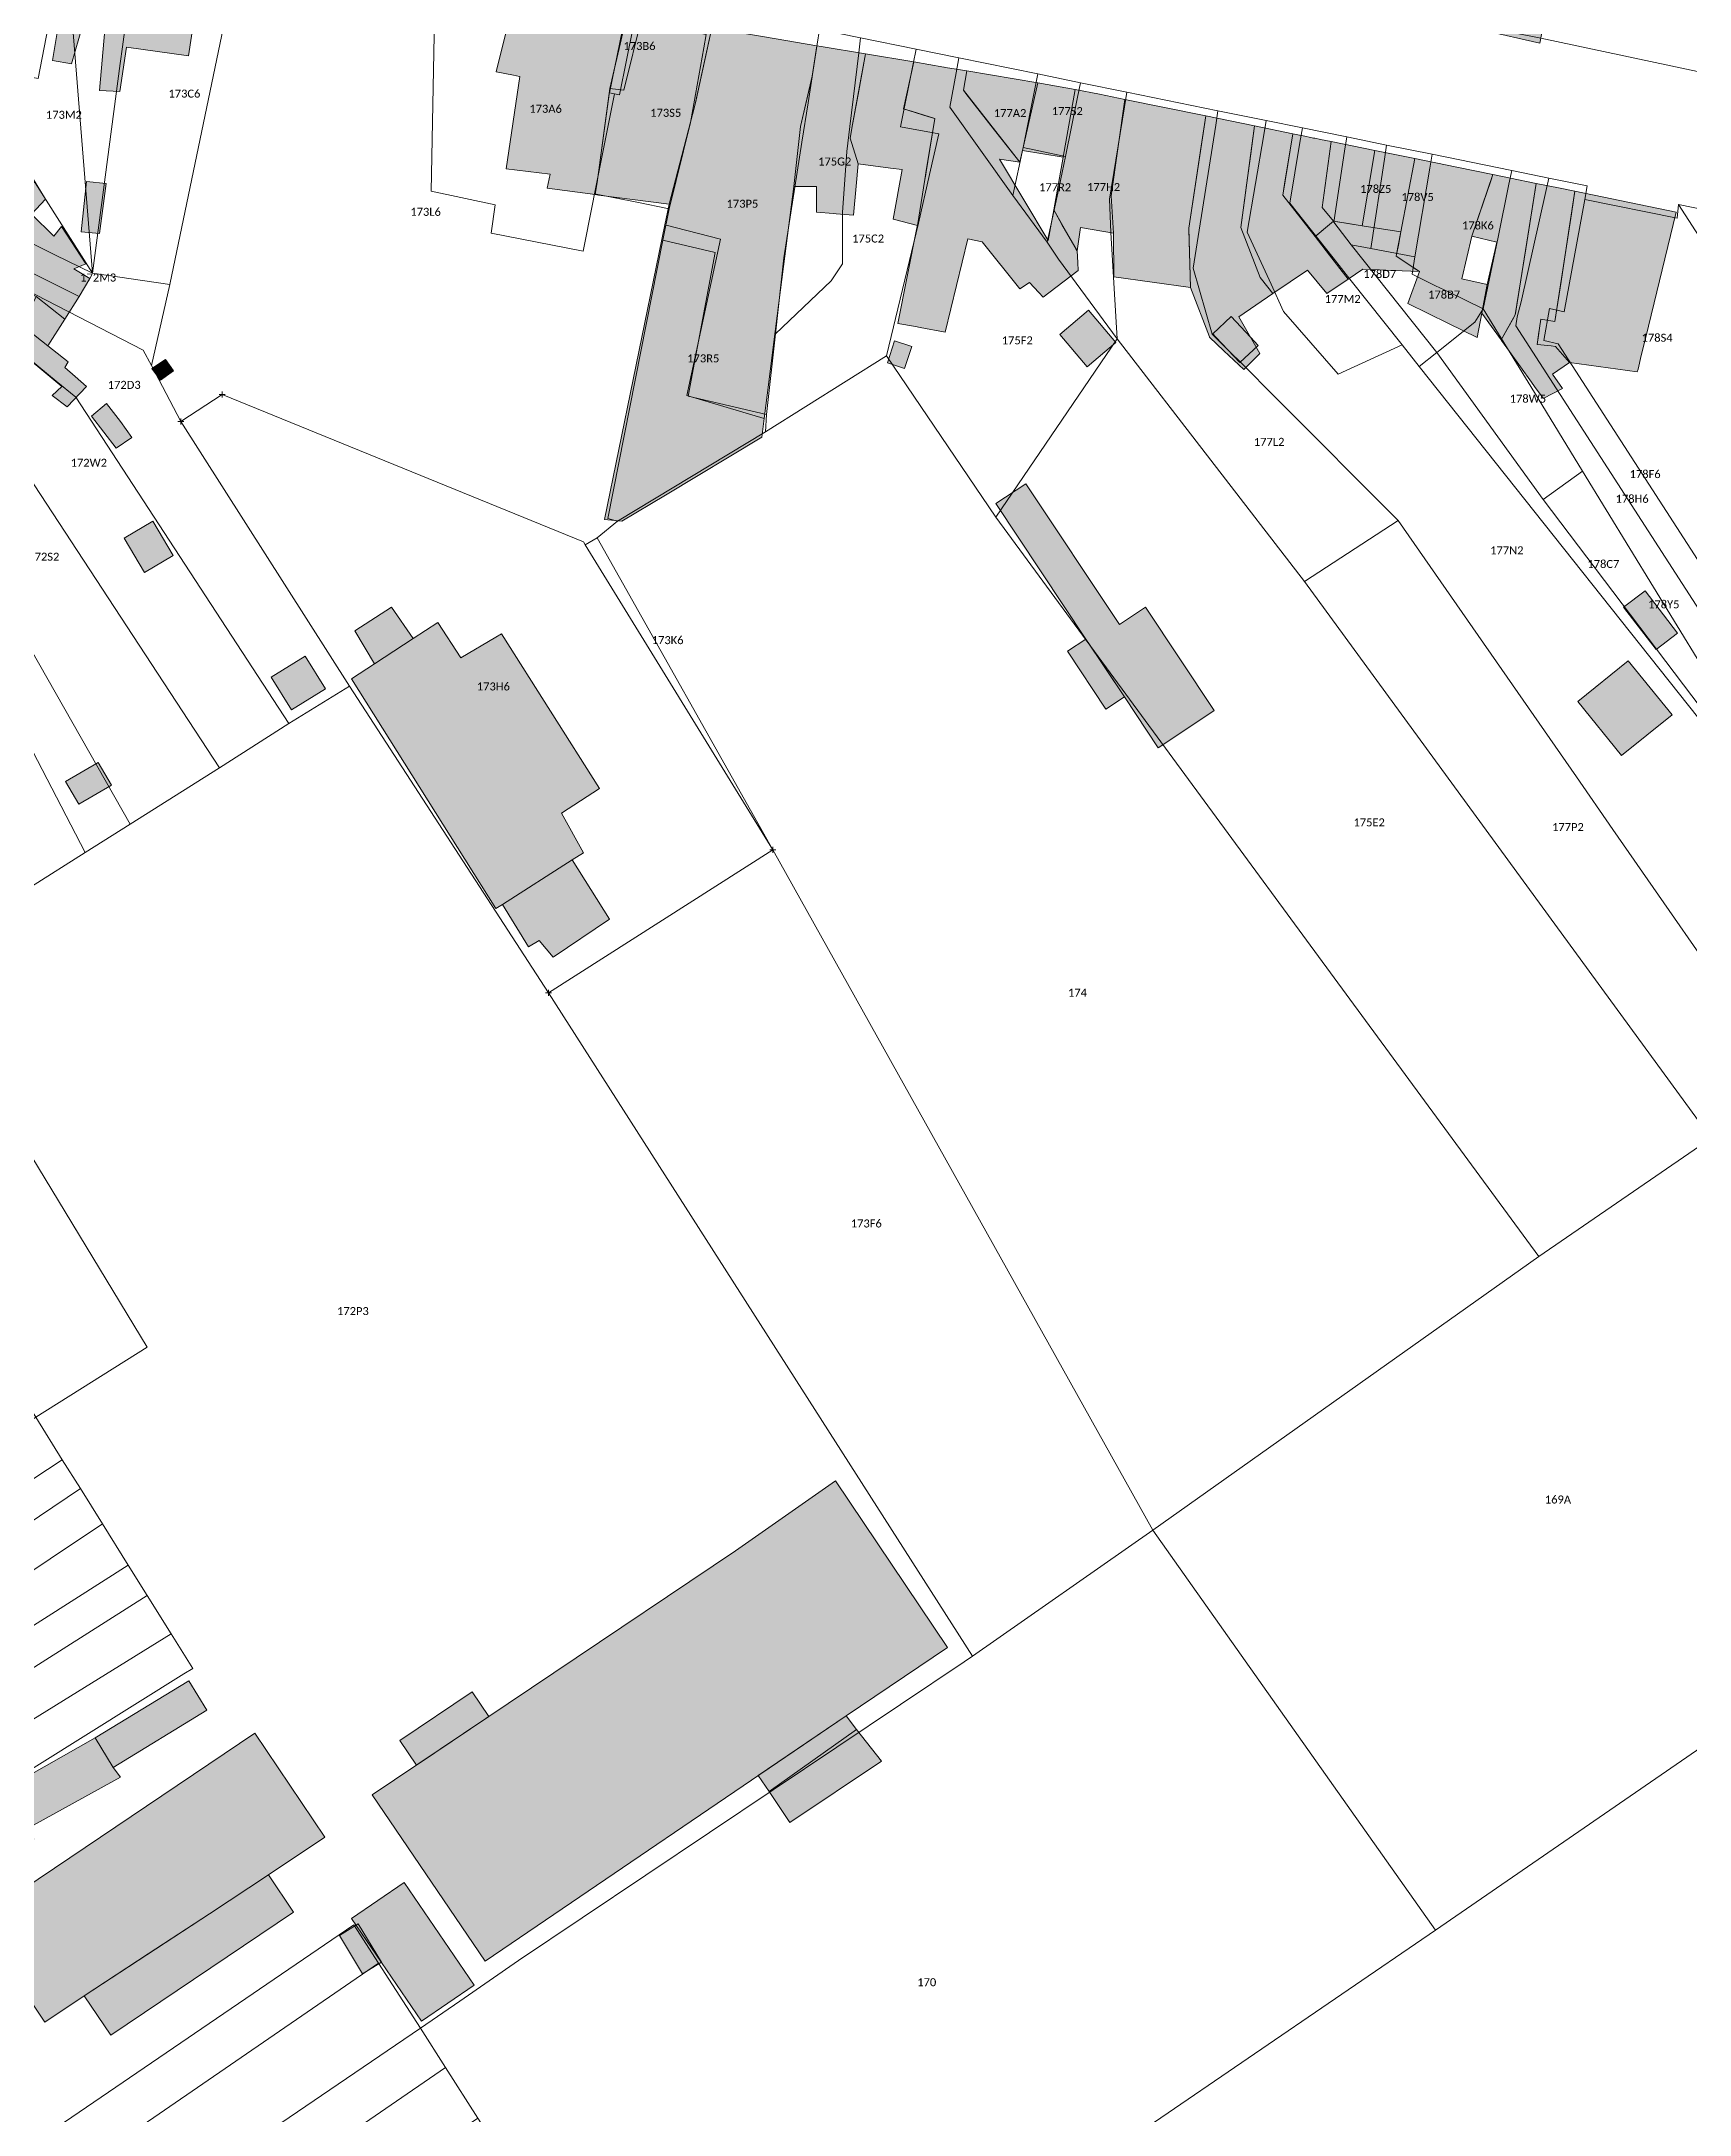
# Model space of a CAD drawing. Header units: metres. Extents: x 113120 to 240396, y 120329 to 242116.
# Drawn here: x 113522 to 113686.8, y 121497.3 to 121704.6 of the extents above; entities that cross this region are included whole.
import ezdxf

# ---------------------------------------------------------------- set-up
doc = ezdxf.new("R2010")
doc.units = ezdxf.units.M
doc.header["$LTSCALE"] = 3
doc.header["$PDMODE"] = 2
doc.header["$PDSIZE"] = 0.3
for name, color, linetype, lineweight in [('Bpn_CaPa', 78, 'Continuous', 0), ('Bpn_ReBu', 4, 'Continuous', 0), ('Bpt_CaNu', 7, 'Continuous', 0), ('Bpt_PrSt', 7, 'Continuous', 0), ('Hachure bâtiment', 11, 'Continuous', 0)]:
    doc.layers.add(name, color=color, linetype=linetype, lineweight=lineweight)
doc.styles.add('Legend', font='')
doc.styles.get('Legend').set_extended_font_data('Calibri')

msp = doc.modelspace()

# ---------------------------------------------------------------- hatches: boundary and pattern name
at = {"layer": 'Hachure bâtiment'}
h = msp.add_hatch(color=256, dxfattribs=at)
h.dxf.hatch_style = 1
h.paths.add_polyline_path([(113668.14, 121714.69), (113673.67, 121713.85), (113672.32, 121707), (113671.81, 121704.39), (113666.24, 121705.65), (113667.87, 121714.59), (113667.9, 121714.74)])
h = msp.add_hatch(color=256, dxfattribs=at)
h.dxf.hatch_style = 1
h.paths.add_polyline_path([(113513.72, 121702.62), (113511.05, 121702.94), (113512.27, 121709.42), (113514.57, 121709.02)], flags=16)
h.paths.add_polyline_path([(113520.81, 121710.14), (113525.72, 121709.25), (113525.62, 121708.9), (113530.35, 121707.97), (113537.22, 121706.62), (113536.68, 121703.12), (113530.48, 121704), (113529.82, 121699.56), (113527.78, 121699.67), (113528.32, 121705.72), (113526.08, 121706.12), (113524.98, 121702.32), (113523.07, 121702.65), (113523.53, 121705.47), (113520.13, 121706.47), (113518.23, 121696.82), (113514.22, 121697.6), (113514.1, 121696.18), (113508.41, 121697.3), (113509.57, 121703.12), (113513.72, 121702.62), (113514.57, 121709.02), (113510.33, 121709.75), (113510.73, 121711.97)])
h = msp.add_hatch(color=256, dxfattribs=at)
h.dxf.hatch_style = 1
h.paths.add_polyline_path([(113577.58, 121690.68), (113577.35, 121689.25), (113572.55, 121689.88), (113572.83, 121691.28), (113568.43, 121691.83), (113569.82, 121701.06), (113569.77, 121701.07), (113569.19, 121701.19), (113567.43, 121701.54), (113568.6, 121706.21), (113570.54, 121705.87), (113570.83, 121705.82), (113571.9, 121710.59), (113576.52, 121709.77), (113580.92, 121708.99), (113579.83, 121704.29), (113578.8, 121699.87), (113578.73, 121699.29), (113577.62, 121690.95)])
h = msp.add_hatch(color=256, dxfattribs=at)
h.dxf.hatch_style = 1
h.paths.add_polyline_path([(113582.32, 121708.74), (113582.03, 121707.09), (113580.22, 121699.68), (113578.81, 121699.87), (113578.8, 121699.87), (113580.92, 121708.99)])
h = msp.add_hatch(color=256, dxfattribs=at)
h.dxf.hatch_style = 1
h.paths.add_polyline_path([(113584.74, 121688.28), (113577.66, 121689.21), (113577.35, 121689.25), (113577.62, 121690.95), (113578.8, 121699.87), (113580.22, 121699.68), (113582.03, 121707.09), (113584.06, 121706.75), (113586.19, 121706.39), (113586.54, 121706.33), (113587.66, 121706.14), (113588.88, 121705.94), (113589.02, 121705.91), (113587.43, 121698.74), (113587.3, 121698.16)])
h = msp.add_hatch(color=256, dxfattribs=at)
h.dxf.hatch_style = 1
h.paths.add_polyline_path([(113594.26, 121705.03), (113599.51, 121704.14), (113599.03, 121701.08), (113597.89, 121696.07), (113597.2, 121690.06), (113596.32, 121683.11), (113595.72, 121678.43), (113595.19, 121674.28), (113594.71, 121670.49), (113594.25, 121666.88), (113586.52, 121669.18), (113589.89, 121684.78), (113584.32, 121686.23), (113584.74, 121688.28), (113585.6, 121691.59), (113587.3, 121698.16), (113589.02, 121705.91), (113590.09, 121705.73)])
h = msp.add_hatch(color=256, dxfattribs=at)
h.dxf.hatch_style = 1
h.paths.add_polyline_path([(113601.44, 121687.33), (113601.18, 121687.35), (113599.46, 121687.49), (113599.46, 121690.07), (113597.2, 121690.06), (113597.89, 121696.07), (113598.96, 121700.76), (113598.97, 121700.8), (113599.03, 121701.08), (113599.44, 121703.69), (113599.51, 121704.14), (113599.52, 121704.14), (113599.93, 121704.07), (113604.38, 121703.32), (113603.08, 121696.27), (113602.83, 121694.89), (113603.64, 121692.34), (113603.43, 121690.08), (113603.17, 121687.18)])
h = msp.add_hatch(color=256, dxfattribs=at)
h.dxf.hatch_style = 1
h.paths.add_polyline_path([(113604.38, 121703.32), (113609.19, 121702.51), (113608.17, 121697.84), (113609.07, 121697.55), (113611.31, 121696.85), (113610.42, 121691.44), (113610.32, 121690.77), (113609.57, 121686.16), (113607.14, 121686.81), (113608.03, 121691.75), (113606.87, 121691.91), (113603.64, 121692.34), (113602.83, 121694.89), (113603.08, 121696.27), (113603.64, 121699.27)])
h = msp.add_hatch(color=256, dxfattribs=at)
h.dxf.hatch_style = 1
h.paths.add_polyline_path([(113611.31, 121696.85), (113610.72, 121697.03), (113608.17, 121697.84), (113609.19, 121702.51), (113612.22, 121702), (113612.24, 121702), (113612.25, 121701.99), (113612.37, 121701.97), (113614.51, 121701.61), (113614.16, 121699.69), (113614.42, 121699.36), (113617.28, 121695.7), (113618.04, 121694.72), (113619.79, 121692.49), (113617.76, 121692.78), (113622.63, 121684.67), (113623.19, 121687.73), (113625.48, 121683.71), (113625.53, 121683.63), (113625.59, 121682.47), (113625.63, 121681.66), (113624.82, 121681.03), (113622.15, 121679), (113621.7, 121679.47), (113620.76, 121680.46), (113619.82, 121679.82), (113616.05, 121684.53), (113614.62, 121684.84), (113612.33, 121675.5), (113609.83, 121675.97), (113609.36, 121676.05), (113607.59, 121676.38), (113609.52, 121685.94), (113609.57, 121686.16), (113610.32, 121690.77), (113610.4, 121691.27), (113610.44, 121691.53), (113610.81, 121693.78)])
h = msp.add_hatch(color=256, dxfattribs=at)
h.dxf.hatch_style = 1
h.paths.add_polyline_path([(113621.61, 121700.42), (113619.79, 121692.49), (113614.16, 121699.69), (113614.51, 121701.61)], flags=17)
h = msp.add_hatch(color=256, dxfattribs=at)
h.dxf.hatch_style = 1
h.paths.add_polyline_path([(113624.13, 121692.99), (113620.06, 121693.67), (113621.61, 121700.42), (113625.35, 121699.77)], flags=17)
h = msp.add_hatch(color=256, dxfattribs=at)
h.dxf.hatch_style = 1
h.paths.add_polyline_path([(113625.35, 121699.77), (113627.77, 121699.28), (113630.29, 121698.76), (113628.94, 121689.13), (113629.17, 121685.4), (113625.86, 121685.96), (113625.53, 121683.64), (113625.53, 121683.63), (113624.02, 121686.27), (113623.19, 121687.73), (113624.13, 121692.99)])
h = msp.add_hatch(color=256, dxfattribs=at)
h.dxf.hatch_style = 1
h.paths.add_polyline_path([(113629.2, 121681.04), (113629.17, 121685.4), (113628.94, 121689.13), (113630.29, 121698.76), (113638.4, 121697.11), (113636.69, 121685.9), (113636.86, 121679.95)])
h = msp.add_hatch(color=256, dxfattribs=at)
h.dxf.hatch_style = 1
h.paths.add_polyline_path([(113641.7, 121677.03), (113643.8, 121673.37), (113642.19, 121671.75), (113640.22, 121673.63), (113638.77, 121675), (113638.76, 121675.03), (113636.86, 121679.95), (113636.69, 121685.77), (113636.69, 121685.9), (113637.94, 121694.08), (113638.4, 121697.11), (113643.27, 121696.12), (113641.89, 121685.95), (113643.83, 121680.97), (113645.1, 121679.35)])
h = msp.add_hatch(color=256, dxfattribs=at)
h.dxf.hatch_style = 1
h.paths.add_polyline_path([(113645.1, 121679.35), (113644.6, 121679.99), (113643.83, 121680.97), (113641.89, 121685.95), (113642.33, 121689.16), (113642.37, 121689.47), (113642.89, 121693.32), (113643.27, 121696.12), (113647.1, 121695.34), (113646.1, 121689.19), (113649.34, 121685.07), (113650.77, 121683.21), (113652.63, 121680.79), (113650.52, 121679.35), (113648.56, 121681.7)])
h = msp.add_hatch(color=256, dxfattribs=at)
h.dxf.hatch_style = 1
h.paths.add_polyline_path([(113649.18, 121694.91), (113649.3, 121694.89), (113649.86, 121694.77), (113650.94, 121694.55), (113650.03, 121687.96), (113651.18, 121686.58), (113649.98, 121685.59), (113649.67, 121685.34), (113649.34, 121685.07), (113646.1, 121689.19), (113646.32, 121690.52), (113646.58, 121692.12), (113647.1, 121695.34), (113647.93, 121695.17), (113648.02, 121695.15)], flags=17)
h = msp.add_hatch(color=256, dxfattribs=at)
h.dxf.hatch_style = 1
h.paths.add_polyline_path([(113654.03, 121686.14), (113651.18, 121686.58), (113650.03, 121687.96), (113650.94, 121694.55), (113655.32, 121693.66)])
h = msp.add_hatch(color=256, dxfattribs=at)
h.dxf.hatch_style = 1
h.paths.add_polyline_path([(113519.87, 121692.9), (113522.37, 121688.79), (113520.97, 121687.28), (113523.22, 121685.08), (113523.99, 121686.05), (113526.42, 121682.33), (113525.22, 121681.83), (113526.82, 121680.85), (113525.75, 121679.05), (113521.07, 121681.4), (113520.07, 121679.78), (113521.43, 121679.08), (113520.07, 121676.15), (113521.52, 121675), (113524.63, 121672.52), (113524.32, 121671.98), (113525.35, 121671.07), (113526.47, 121670.07), (113524.53, 121668.02), (113523.03, 121669.18), (113524, 121670.05), (113519.03, 121674.2), (113517.95, 121675), (113517.17, 121675.57), (113516.9, 121675), (113515.37, 121671.8), (113518.57, 121668.98), (113516.63, 121667.45), (113518.28, 121664.7), (113515.52, 121663.02), (113514.78, 121664.05), (113512.78, 121662.25), (113510.53, 121664.6), (113507.57, 121665.27), (113506.87, 121664.73), (113510.32, 121661.43), (113507.42, 121658.37), (113510.13, 121653.95), (113505.77, 121650.95), (113508.32, 121644.95), (113505.5, 121643.9), (113506.68, 121641.37), (113505.02, 121640.68), (113505.22, 121640.43), (113503.18, 121639.3), (113504, 121637.68), (113499.92, 121635.02), (113500.11, 121634.67), (113500.27, 121634.4), (113499.27, 121633.75), (113502.53, 121626.72), (113499.85, 121625.25), (113497.68, 121629), (113496.42, 121628.27), (113495.52, 121629.77), (113494.47, 121629.25), (113493.12, 121632.05), (113491.78, 121630.62), (113494.47, 121626.28), (113489.28, 121622.72), (113489.72, 121621.75), (113488.02, 121620.57), (113484.12, 121626.82), (113481.92, 121628.9), (113479.8, 121625.87), (113474.14, 121630.43), (113476.74, 121633.8), (113478.55, 121635.75), (113485.62, 121629.5), (113489.48, 121634.27), (113490.08, 121633.9), (113492.83, 121637.49), (113496.02, 121641.65), (113496.2, 121641.89), (113499.3, 121645.93), (113502.32, 121649.87), (113501.97, 121650.22), (113504.33, 121653.77), (113507.17, 121658.02), (113503.08, 121661.98), (113506.12, 121665.27), (113502.4, 121669.09), (113511.22, 121667.1), (113512.52, 121672.7), (113513.25, 121672.57), (113513.75, 121675), (113514.42, 121678.12), (113513.85, 121678.28), (113514.95, 121682.39), (113515.01, 121682.61), (113515.04, 121682.78), (113515.89, 121686.92), (113516.78, 121691.26), (113516.82, 121691.48), (113516.84, 121691.63), (113517.1, 121693.48)])
h.paths.add_polyline_path([(113521.07, 121681.4), (113525.75, 121679.05), (113524.32, 121676.81), (113521.43, 121679.08), (113520.07, 121679.78)], flags=16)
h = msp.add_hatch(color=256, dxfattribs=at)
h.dxf.hatch_style = 1
h.paths.add_polyline_path([(113659.29, 121692.85), (113657.92, 121685.53), (113654.03, 121686.14), (113655.32, 121693.66)])
h = msp.add_hatch(color=256, dxfattribs=at)
h.dxf.hatch_style = 1
h.paths.add_polyline_path([(113659.76, 121681.56), (113659.12, 121681.98), (113657.44, 121683.09), (113657.62, 121683.99), (113657.92, 121685.53), (113659.29, 121692.85), (113663.52, 121691.99), (113667.11, 121691.25), (113665, 121685.09), (113664.01, 121680.84), (113666.53, 121680.25), (113666.02, 121677.43), (113666.01, 121677.4), (113665.53, 121674.98), (113662.68, 121676.37), (113658.6, 121678.35)])
h = msp.add_hatch(color=256, dxfattribs=at)
h.dxf.hatch_style = 1
h.paths.add_polyline_path([(113528.43, 121690.35), (113527.77, 121685.37), (113525.93, 121685.52), (113526.47, 121690.55)])
h = msp.add_hatch(color=256, dxfattribs=at)
h.dxf.hatch_style = 1
h.paths.add_polyline_path([(113667.11, 121691.25), (113668.88, 121690.89), (113671.44, 121690.37), (113670.4, 121683.83), (113669.34, 121677.24), (113667.94, 121674.72), (113666.01, 121677.4), (113666.53, 121680.25), (113667.52, 121684.51), (113665, 121685.09), (113666.9, 121690.63)])
h = msp.add_hatch(color=256, dxfattribs=at)
h.dxf.hatch_style = 1
h.paths.add_polyline_path([(113674.97, 121687.33), (113673.31, 121676.57), (113671.9, 121676.81), (113671.77, 121675.89), (113671.68, 121675.26), (113671.64, 121675), (113671.53, 121674.28), (113672.94, 121674.13), (113672.95, 121674.12), (113673.36, 121674.08), (113674.78, 121672.47), (113673.08, 121671.31), (113674.08, 121669.85), (113672.15, 121668.87), (113672.13, 121668.9), (113671.28, 121670.08), (113670.97, 121670.51), (113668.76, 121673.58), (113667.98, 121674.66), (113667.94, 121674.72), (113669.19, 121676.96), (113669.34, 121677.24), (113669.35, 121677.25), (113669.36, 121677.35), (113669.53, 121678.42), (113671.44, 121690.37), (113673.83, 121689.88), (113675.32, 121689.58)])
h = msp.add_hatch(color=256, dxfattribs=at)
h.dxf.hatch_style = 1
h.paths.add_polyline_path([(113675.32, 121689.58), (113685.45, 121687.51), (113685.15, 121686.26), (113682.4, 121675.01), (113681.95, 121673.15), (113681.62, 121671.81), (113681.55, 121671.52), (113674.78, 121672.47), (113673.36, 121674.08), (113672.94, 121674.13), (113672.62, 121674.16), (113671.53, 121674.28), (113671.66, 121675.16), (113671.77, 121675.89), (113671.9, 121676.81), (113673.31, 121676.57), (113673.93, 121680.57), (113674.68, 121685.47)])
h = msp.add_hatch(color=256, dxfattribs=at)
h.dxf.hatch_style = 1
h.paths.add_polyline_path([(113586.52, 121669.18), (113594.25, 121666.88), (113594.01, 121665), (113584.36, 121659.21), (113580, 121656.59), (113578.27, 121656.77), (113581.15, 121670.78), (113584.32, 121686.23), (113589.89, 121684.78)])
h = msp.add_hatch(color=256, dxfattribs=at)
h.dxf.hatch_style = 1
h.paths.add_polyline_path([(113654.09, 121681.78), (113652.63, 121680.79), (113651.8, 121681.86), (113649.34, 121685.07), (113651.18, 121686.58), (113652.44, 121686.38), (113654.03, 121686.14), (113657.92, 121685.53), (113657.66, 121684.21), (113657.44, 121683.09), (113659.25, 121681.9), (113659.76, 121681.56), (113657.16, 121681.66)])
h = msp.add_hatch(color=256, dxfattribs=at)
h.dxf.hatch_style = 1
h.paths.add_polyline_path([(113521.43, 121679.08), (113524.32, 121676.81), (113522.62, 121674.12), (113521.52, 121675), (113520.07, 121676.15)], flags=17)
h.paths.add_polyline_path([(113521.07, 121681.4), (113525.75, 121679.05), (113524.32, 121676.81), (113521.43, 121679.08), (113520.07, 121679.78)], flags=16)
h = msp.add_hatch(color=256, dxfattribs=at)
h.dxf.hatch_style = 1
h.paths.add_polyline_path([(113626.55, 121672.04), (113623.81, 121675.25), (113626.67, 121677.69), (113629.41, 121674.47)])
h = msp.add_hatch(color=256, dxfattribs=at)
h.dxf.hatch_style = 1
h.paths.add_polyline_path([(113642.87, 121675), (113643.63, 121674.18), (113641.82, 121672.45), (113639.42, 121675), (113639.12, 121675.33), (113640.93, 121677.05)], flags=17)
h = msp.add_hatch(color=256, dxfattribs=at)
h.dxf.hatch_style = 1
h.paths.add_polyline_path([(113609.02, 121674.05), (113608.28, 121671.85), (113606.57, 121672.42), (113607.28, 121674.62)])
h = msp.add_hatch(color=256, dxfattribs=at)
h.dxf.hatch_style = 1
h.paths.add_polyline_path([(113535.18, 121671.62), (113533.87, 121670.7), (113533.02, 121671.85), (113534.38, 121672.77)])
h = msp.add_hatch(color=256, dxfattribs=at)
h.dxf.hatch_style = 1
h.paths.add_polyline_path([(113529.88, 121666.57), (113531.02, 121664.97), (113529.43, 121663.9), (113526.97, 121667.1), (113528.47, 121668.35)])
h = msp.add_hatch(color=256, dxfattribs=at)
h.dxf.hatch_style = 1
h.paths.add_polyline_path([(113633.64, 121633.94), (113630.26, 121639.03), (113626.77, 121644.27), (113626.41, 121644.82), (113617.41, 121658.37), (113620.39, 121660.35), (113629.76, 121646.26), (113632.38, 121648), (113639.24, 121637.66), (113636.62, 121635.92)])
h = msp.add_hatch(color=256, dxfattribs=at)
h.dxf.hatch_style = 1
h.paths.add_polyline_path([(113535.13, 121653.17), (113532.27, 121651.47), (113530.23, 121654.9), (113533.12, 121656.6)])
h = msp.add_hatch(color=256, dxfattribs=at)
h.dxf.hatch_style = 1
h.paths.add_polyline_path([(113685.57, 121645.42), (113683.43, 121643.77), (113680.18, 121648), (113682.32, 121649.63)])
h = msp.add_hatch(color=256, dxfattribs=at)
h.dxf.hatch_style = 1
h.paths.add_polyline_path([(113563.92, 121642.95), (113567.41, 121645.02), (113567.97, 121645.35), (113577.78, 121629.87), (113573.97, 121627.42), (113576.18, 121623.45), (113575.05, 121622.73), (113568.06, 121618.28), (113567.42, 121617.87), (113552.97, 121640.85), (113555.27, 121642.35), (113559.15, 121644.87), (113561.62, 121646.47)])
h = msp.add_hatch(color=256, dxfattribs=at)
h.dxf.hatch_style = 1
h.paths.add_polyline_path([(113559.15, 121644.87), (113555.27, 121642.35), (113553.32, 121645.65), (113556.97, 121648.02)])
h = msp.add_hatch(color=256, dxfattribs=at)
h.dxf.hatch_style = 1
h.paths.add_polyline_path([(113626.41, 121644.82), (113630.26, 121639.03), (113628.41, 121637.8), (113624.56, 121643.59)], flags=17)
h = msp.add_hatch(color=256, dxfattribs=at)
h.dxf.hatch_style = 1
h.paths.add_polyline_path([(113548.35, 121643.12), (113550.37, 121639.85), (113546.97, 121637.75), (113544.95, 121641.02)])
h = msp.add_hatch(color=256, dxfattribs=at)
h.dxf.hatch_style = 1
h.paths.add_polyline_path([(113685.02, 121637.25), (113679.98, 121633.17), (113675.61, 121638.57), (113680.65, 121642.65)])
h = msp.add_hatch(color=256, dxfattribs=at)
h.dxf.hatch_style = 1
h.paths.add_polyline_path([(113528.97, 121630.22), (113525.72, 121628.32), (113524.38, 121630.57), (113527.63, 121632.47)])
h = msp.add_hatch(color=256, dxfattribs=at)
h.dxf.hatch_style = 1
h.paths.add_polyline_path([(113578.77, 121616.82), (113573.13, 121613), (113571.73, 121614.67), (113570.68, 121614.05), (113568.06, 121618.28), (113575.05, 121622.73)])
h = msp.add_hatch(color=256, dxfattribs=at)
h.dxf.hatch_style = 1
h.paths.add_polyline_path([(113612.58, 121543.98), (113602.44, 121537.17), (113566.35, 121512.64), (113555.05, 121529.27), (113591.36, 121553.66), (113601.38, 121560.65)])
h = msp.add_hatch(color=256, dxfattribs=at)
h.dxf.hatch_style = 1
h.paths.add_polyline_path([(113538.52, 121537.72), (113529.13, 121532), (113527.33, 121534.95), (113536.72, 121540.67)])
h = msp.add_hatch(color=256, dxfattribs=at)
h.dxf.hatch_style = 1
h.paths.add_polyline_path([(113559.46, 121532.23), (113557.81, 121534.69), (113565.05, 121539.55), (113566.7, 121537.09)], flags=17)
h = msp.add_hatch(color=256, dxfattribs=at)
h.dxf.hatch_style = 1
h.paths.add_polyline_path([(113603.49, 121535.81), (113594.75, 121529.58), (113593.65, 121531.2), (113602.44, 121537.17)], flags=17)
h = msp.add_hatch(color=256, dxfattribs=at)
h.dxf.hatch_style = 1
h.paths.add_polyline_path([(113515.32, 121520.72), (113511.77, 121526.12), (113527.33, 121534.95), (113529.13, 121532), (113529.89, 121531.03), (113520.5, 121525.86), (113521.21, 121524.85)])
h = msp.add_hatch(color=256, dxfattribs=at)
h.dxf.hatch_style = 1
h.paths.add_polyline_path([(113532.65, 121513.36), (113526.25, 121509.17), (113522.32, 121506.53), (113515.48, 121516.7), (113543.32, 121535.43), (113550.32, 121525.04), (113544.69, 121521.25), (113538.77, 121517.36)])
h = msp.add_hatch(color=256, dxfattribs=at)
h.dxf.hatch_style = 1
h.paths.add_polyline_path([(113605.96, 121532.64), (113596.82, 121526.49), (113594.75, 121529.58), (113603.49, 121535.81)], flags=17)
h = msp.add_hatch(color=256, dxfattribs=at)
h.dxf.hatch_style = 1
h.paths.add_polyline_path([(113526.25, 121509.17), (113538.77, 121517.36), (113544.69, 121521.25), (113547.19, 121517.53), (113528.9, 121505.23)])
h = msp.add_hatch(color=256, dxfattribs=at)
h.dxf.hatch_style = 1
h.paths.add_polyline_path([(113558.25, 121520.5), (113565.25, 121510.23), (113559.97, 121506.63), (113552.97, 121516.9)])
h = msp.add_hatch(color=256, dxfattribs=at)
h.dxf.hatch_style = 1
h.paths.add_polyline_path([(113555.97, 121512.52), (113554.08, 121511.37), (113551.77, 121515.2), (113553.63, 121516.35)])

# ---------------------------------------------------------------- linework, layer by layer
at = {"layer": 'Bpn_CaPa'}
for points in [[(113675.53, 121747.3), (113681.87, 121745.98), (113686.62, 121746.27), (113689.61, 121701.12), (113671.91, 121704.9), (113666.34, 121705.99), (113669.49, 121722.04), (113670.05, 121724.38), (113675.53, 121747.3)], [(113518.92, 121701.36), (113515.97, 121701.89), (113508.98, 121703.16), (113510.7, 121711.94), (113512.65, 121721.9), (113522.57, 121719.93), (113520.64, 121710.14), (113519.93, 121706.5), (113522.64, 121706.01), (113521.63, 121700.87), (113518.92, 121701.36)], [(113517.76, 121695.43), (113518.92, 121701.36), (113521.63, 121700.87), (113522.64, 121706.01), (113519.93, 121706.5), (113520.64, 121710.14), (113522.57, 121719.93), (113527.48, 121718.99), (113525.65, 121709.23), (113525.09, 121706.26), (113527.07, 121681.4), (113521.34, 121690.43), (113519.8, 121692.88), (113517.36, 121693.4), (113517.76, 121695.43)], [(113531.94, 121718.14), (113530.07, 121704.03), (113529.85, 121702.35), (113527.07, 121681.4), (113525.09, 121706.26), (113525.65, 121709.23), (113527.48, 121718.99), (113531.94, 121718.14)], [(113531.94, 121718.14), (113542.27, 121716.07), (113540.18, 121706.01), (113534.82, 121680.26), (113527.07, 121681.4), (113529.85, 121702.35), (113530.07, 121704.03), (113531.94, 121718.14)], [(113577.55, 121654.93), (113576.34, 121654.23), (113576.16, 121654.53), (113540.03, 121669.28), (113535.92, 121666.58), (113532.97, 121672.16), (113534.82, 121680.26), (113540.18, 121706.01), (113542.27, 121716.07), (113561.39, 121712.13), (113560.95, 121689.61), (113567.35, 121688.22), (113566.93, 121685.39), (113576.14, 121683.59), (113577.07, 121688.28), (113577.28, 121689.34), (113581.51, 121688.48), (113584.75, 121687.83), (113584.11, 121684.7), (113578.6, 121656.87), (113579.57, 121656.6), (113577.55, 121654.93)], [(113579.27, 121699.32), (113577.28, 121689.34), (113577.07, 121688.28), (113576.14, 121683.59), (113566.93, 121685.39), (113567.35, 121688.22), (113560.95, 121689.61), (113561.39, 121712.13), (113572.17, 121709.91), (113580.58, 121708.18), (113578.78, 121699.42), (113579.27, 121699.32)], [(113599.77, 121705.76), (113599.54, 121704.28), (113598.63, 121698.41), (113598.02, 121694.48), (113596.22, 121682.92), (113595.38, 121675.33), (113594.49, 121667.26), (113586.64, 121669.09), (113589.33, 121683.45), (113584.11, 121684.7), (113584.75, 121687.83), (113586.89, 121696.47), (113588.2, 121703.92), (113588.43, 121705.25), (113583.3, 121706.25), (113583.2, 121705.76), (113581.18, 121706.16), (113581.56, 121707.98), (113581.85, 121709.41), (113599.77, 121705.76)], [(113579.27, 121699.32), (113578.78, 121699.42), (113580.58, 121708.18), (113581.56, 121707.98), (113581.18, 121706.16), (113579.76, 121699.22), (113579.27, 121699.32)], [(113579.27, 121699.32), (113579.76, 121699.22), (113581.18, 121706.16), (113583.2, 121705.76), (113583.3, 121706.25), (113588.43, 121705.25), (113588.2, 121703.92), (113586.89, 121696.47), (113584.75, 121687.83), (113581.51, 121688.48), (113577.28, 121689.34), (113579.27, 121699.32)], [(113603.89, 121704.92), (113609.44, 121703.79), (113609.14, 121702.31), (113607.87, 121696.04), (113611.71, 121695.34), (113610.78, 121691.25), (113609.68, 121686.41), (113606.46, 121673.13), (113594.37, 121665.55), (113594.49, 121667.26), (113595.38, 121675.33), (113600.94, 121680.63), (113602.07, 121682.33), (113602.07, 121687.45), (113602.51, 121693.56), (113602.81, 121696.05), (113603.71, 121703.42), (113603.89, 121704.92)], [(113599.77, 121705.76), (113603.89, 121704.92), (113603.71, 121703.42), (113602.81, 121696.05), (113602.51, 121693.56), (113602.07, 121687.45), (113602.07, 121682.33), (113600.94, 121680.63), (113595.38, 121675.33), (113596.22, 121682.92), (113598.02, 121694.48), (113598.63, 121698.41), (113599.54, 121704.28), (113599.77, 121705.76)], [(113613.72, 121702.92), (113613.44, 121701.42), (113612.8, 121697.98), (113619.09, 121689.15), (113622.54, 121684.48), (113623.66, 121682.8), (113629.55, 121674.82), (113617.42, 121657.01), (113606.46, 121673.13), (113609.68, 121686.41), (113610.78, 121691.25), (113611.71, 121695.34), (113607.87, 121696.04), (113609.14, 121702.31), (113609.44, 121703.79), (113613.72, 121702.92)], [(113613.72, 121702.92), (113621.62, 121701.31), (113621.31, 121699.84), (113620.13, 121693.97), (113619.09, 121689.15), (113612.8, 121697.98), (113613.44, 121701.42), (113613.72, 121702.92)], [(113624.38, 121693.05), (113620.13, 121693.97), (113621.31, 121699.84), (113621.62, 121701.31), (113625.88, 121700.44), (113625.58, 121698.98), (113624.38, 121693.05)], [(113630.52, 121699.5), (113630.28, 121698.03), (113628.77, 121688.81), (113628.9, 121685.45), (113629.55, 121674.82), (113623.66, 121682.8), (113622.54, 121684.48), (113623.69, 121689.86), (113624.38, 121693.05), (113625.58, 121698.98), (113625.88, 121700.44), (113630.52, 121699.5)], [(113639.62, 121697.64), (113639.39, 121696.19), (113637.75, 121685.68), (113637.15, 121681.88), (113639.05, 121675.31), (113640.98, 121673.38), (113641.84, 121672.52), (113645.55, 121668.8), (113657.65, 121656.68), (113648.27, 121650.56), (113629.55, 121674.82), (113628.9, 121685.45), (113628.77, 121688.81), (113630.28, 121698.03), (113630.52, 121699.5), (113639.62, 121697.64)], [(113696.54, 121607.3), (113693.34, 121605.31), (113679.11, 121625.79), (113675.47, 121631.03), (113657.65, 121656.68), (113645.55, 121668.8), (113641.84, 121672.52), (113640.98, 121673.38), (113639.05, 121675.31), (113637.15, 121681.88), (113637.75, 121685.68), (113639.39, 121696.19), (113639.62, 121697.64), (113644.45, 121696.65), (113644.2, 121695.22), (113642.55, 121685.5), (113644.93, 121680.29), (113646.18, 121677.56), (113651.65, 121671.3), (113658.03, 121674.23), (113659.75, 121672.06), (113693.36, 121629.74), (113696.54, 121607.3)], [(113644.45, 121696.65), (113648.07, 121695.92), (113647.82, 121694.47), (113646.79, 121688.39), (113651.13, 121682.92), (113652.81, 121680.81), (113658.03, 121674.23), (113651.65, 121671.3), (113646.18, 121677.56), (113644.93, 121680.29), (113642.55, 121685.5), (113644.2, 121695.22), (113644.45, 121696.65)], [(113661.52, 121673.46), (113659.75, 121672.06), (113658.03, 121674.23), (113652.81, 121680.81), (113651.13, 121682.92), (113646.79, 121688.39), (113647.82, 121694.47), (113648.07, 121695.92), (113652.5, 121695.02), (113652.28, 121693.6), (113651.2, 121686.51), (113652.94, 121684.24), (113661.52, 121673.46)], [(113652.94, 121684.24), (113651.2, 121686.51), (113652.28, 121693.6), (113652.5, 121695.02), (113656.48, 121694.21), (113656.26, 121692.79), (113654.9, 121683.87), (113652.94, 121684.24)], [(113659.32, 121683.04), (113654.9, 121683.87), (113656.26, 121692.79), (113656.48, 121694.21), (113661.03, 121693.28), (113660.8, 121691.88), (113659.32, 121683.04)], [(113527.07, 121681.4), (113523.31, 121683.23), (113516.07, 121686.84), (113506.2, 121688.95), (113507.12, 121693.63), (113516.97, 121691.42), (113521.34, 121690.43), (113527.07, 121681.4)], [(113619.09, 121689.15), (113620.13, 121693.97), (113624.38, 121693.05), (113623.69, 121689.86), (113622.54, 121684.48), (113619.09, 121689.15)], [(113659.32, 121683.04), (113660.8, 121691.88), (113661.03, 121693.28), (113669.01, 121691.65), (113668.72, 121690.28), (113667.63, 121685.01), (113666.13, 121677.82), (113662.66, 121679.52), (113661.38, 121680.14), (113659.03, 121681.3), (113659.32, 121683.04)], [(113692.63, 121634.55), (113676.06, 121661.6), (113671.27, 121669.46), (113666.13, 121677.82), (113667.63, 121685.01), (113668.72, 121690.28), (113669.01, 121691.65), (113672.69, 121690.9), (113672.39, 121689.55), (113669.93, 121678.52), (113669.54, 121677.03), (113669.4, 121676.13), (113692.16, 121640.88), (113692.63, 121634.55)], [(113672.69, 121690.9), (113676.55, 121690.12), (113676.3, 121688.76), (113674.23, 121677.53), (113672.77, 121677.87), (113672.19, 121674.68), (113673.65, 121674.34), (113691.77, 121646.28), (113692.16, 121640.88), (113669.4, 121676.13), (113669.54, 121677.03), (113669.93, 121678.52), (113672.39, 121689.55), (113672.69, 121690.9)], [(113505.34, 121684.55), (113506.2, 121688.95), (113516.07, 121686.84), (113523.31, 121683.23), (113527.07, 121681.4), (113534.82, 121680.26), (113532.97, 121672.16), (113532.15, 121673.71), (113521.42, 121679.23), (113515.2, 121682.43), (113505.34, 121684.55)], [(113676.3, 121688.76), (113685.53, 121686.9), (113685.68, 121688.25), (113689.08, 121683.01), (113691.77, 121646.28), (113673.65, 121674.34), (113672.19, 121674.68), (113672.77, 121677.87), (113674.23, 121677.53), (113676.3, 121688.76)], [(113552.76, 121640.09), (113546.7, 121636.36), (113525.4, 121669), (113523.45, 121670.61), (113514.35, 121678.1), (113504.43, 121679.93), (113505.34, 121684.55), (113515.2, 121682.43), (113521.42, 121679.23), (113532.15, 121673.71), (113532.97, 121672.16), (113535.92, 121666.58), (113552.76, 121640.09)], [(113594.49, 121667.26), (113594.37, 121665.55), (113579.57, 121656.6), (113578.6, 121656.87), (113584.11, 121684.7), (113589.33, 121683.45), (113586.64, 121669.09), (113594.49, 121667.26)], [(113659.32, 121683.04), (113659.03, 121681.3), (113661.38, 121680.14), (113662.66, 121679.52), (113666.13, 121677.82), (113665.3, 121676.49), (113661.52, 121673.46), (113652.94, 121684.24), (113654.9, 121683.87), (113659.32, 121683.04)], [(113546.7, 121636.36), (113539.79, 121631.93), (113513.18, 121672.51), (113503.08, 121674.95), (113504.43, 121679.93), (113514.35, 121678.1), (113523.45, 121670.61), (113525.4, 121669), (113546.7, 121636.36)], [(113666.13, 121677.82), (113671.27, 121669.46), (113676.06, 121661.6), (113672.13, 121658.76), (113661.52, 121673.46), (113665.3, 121676.49), (113666.13, 121677.82)], [(113539.79, 121631.93), (113530.85, 121626.3), (113511.08, 121661.02), (113509.35, 121663.95), (113507.5, 121665.25), (113508.07, 121667.77), (113501.53, 121669.25), (113503.08, 121674.95), (113513.18, 121672.51), (113539.79, 121631.93)], [(113617.42, 121657.01), (113629.55, 121674.82), (113648.27, 121650.56), (113688.93, 121594.93), (113671.7, 121583.07), (113617.42, 121657.01)], [(113661.52, 121673.46), (113672.13, 121658.76), (113693.14, 121631.03), (113693.36, 121629.74), (113659.75, 121672.06), (113661.52, 121673.46)], [(113617.42, 121657.01), (113671.7, 121583.07), (113633.12, 121555.71), (113595.1, 121623.74), (113577.55, 121654.93), (113579.57, 121656.6), (113594.37, 121665.55), (113606.46, 121673.13), (113617.42, 121657.01)], [(113526.35, 121623.47), (113520.14, 121635.43), (113514.45, 121632.16), (113508.52, 121645.03), (113504.6, 121653.51), (113496.15, 121659.44), (113499.38, 121665.32), (113501.53, 121669.25), (113508.07, 121667.77), (113507.5, 121665.25), (113509.35, 121663.95), (113511.08, 121661.02), (113530.85, 121626.3), (113526.35, 121623.47)], [(113572.67, 121609.45), (113552.76, 121640.09), (113535.92, 121666.58), (113540.03, 121669.28), (113576.16, 121654.53), (113576.34, 121654.23), (113595.1, 121623.74), (113572.67, 121609.45)], [(113692.63, 121634.55), (113693.14, 121631.03), (113672.13, 121658.76), (113676.06, 121661.6), (113692.63, 121634.55)], [(113576.34, 121654.23), (113577.55, 121654.93), (113595.1, 121623.74), (113576.34, 121654.23)], [(113696.54, 121607.3), (113697.78, 121601.03), (113695.79, 121599.66), (113688.93, 121594.93), (113648.27, 121650.56), (113657.65, 121656.68), (113675.47, 121631.03), (113679.11, 121625.79), (113693.34, 121605.31), (113696.54, 121607.3)], [(113482.16, 121640.6), (113490.02, 121633.88), (113491.93, 121630.83), (113494.25, 121627.14), (113514.57, 121594.8), (113518.25, 121597.63), (113532.54, 121574.03), (113521.42, 121567.01), (113514.14, 121578.66), (113510.75, 121584.36), (113506.69, 121591.1), (113484.32, 121626.93), (113481.92, 121628.9), (113476.53, 121633.46), (113478.39, 121635.82), (113482.16, 121640.6)], [(113526.35, 121623.47), (113515.59, 121616.69), (113508.85, 121628.74), (113512.14, 121630.75), (113514.45, 121632.16), (113520.14, 121635.43), (113526.35, 121623.47)], [(113615.08, 121543.13), (113572.67, 121609.45), (113595.1, 121623.74), (113633.12, 121555.71), (113615.08, 121543.13)], [(113671.7, 121583.07), (113688.93, 121594.93), (113695.79, 121599.66), (113697.78, 121601.03), (113701.2, 121584.24), (113710.05, 121549.22), (113661.36, 121515.72), (113633.12, 121555.71), (113671.7, 121583.07)], [(113524.06, 121562.77), (113474.31, 121530.01), (113465.9, 121524.47), (113463.37, 121528.18), (113471.8, 121533.82), (113472.66, 121534.4), (113475.07, 121536.01), (113476.27, 121536.81), (113492.27, 121547.52), (113505.5, 121556.36), (113513.98, 121562.03), (113521.42, 121567.01), (113524.06, 121562.77)], [(113524.06, 121562.77), (113525.87, 121559.88), (113483.7, 121531.47), (113476.6, 121526.68), (113468.23, 121521.04), (113465.9, 121524.47), (113474.31, 121530.01), (113524.06, 121562.77)], [(113525.87, 121559.88), (113528.07, 121556.36), (113485.88, 121528.16), (113481.82, 121525.45), (113470.43, 121517.83), (113468.23, 121521.04), (113476.6, 121526.68), (113483.7, 121531.47), (113525.87, 121559.88)], [(113530.66, 121552.22), (113483.81, 121522.39), (113480.92, 121520.41), (113472.57, 121514.69), (113470.43, 121517.83), (113481.82, 121525.45), (113485.88, 121528.16), (113528.07, 121556.36), (113530.66, 121552.22)], [(113582.59, 121470.5), (113579.54, 121475.25), (113577.03, 121479.17), (113575.35, 121481.79), (113572.99, 121485.47), (113570.92, 121488.68), (113568.63, 121492.25), (113567.18, 121494.52), (113565.62, 121496.94), (113562.38, 121502), (113559.86, 121505.92), (113563.81, 121508.64), (113569.69, 121512.7), (113614.24, 121542.57), (113615.08, 121543.13), (113633.12, 121555.71), (113661.36, 121515.72), (113586.43, 121464.53), (113584.41, 121467.67), (113582.59, 121470.5)], [(113474.71, 121511.54), (113472.57, 121514.69), (113480.92, 121520.41), (113483.81, 121522.39), (113530.66, 121552.22), (113532.55, 121549.18), (113485.69, 121519.47), (113482.96, 121517.5), (113474.71, 121511.54)], [(113534.95, 121545.35), (113487.82, 121516.19), (113485.14, 121514.37), (113476.71, 121508.61), (113474.71, 121511.54), (113482.96, 121517.5), (113485.69, 121519.47), (113532.55, 121549.18), (113534.95, 121545.35)], [(113534.95, 121545.35), (113537.1, 121541.9), (113536.22, 121541.35), (113492.35, 121513.95), (113487.54, 121510.94), (113478.83, 121505.5), (113476.71, 121508.61), (113485.14, 121514.37), (113487.82, 121516.19), (113534.95, 121545.35)], [(113497.58, 121478.33), (113508.8, 121485.98), (113514.01, 121489.53), (113520.72, 121494.1), (113553.22, 121516.26), (113555.68, 121512.44), (113516.68, 121485.67), (113508.4, 121479.96), (113500.32, 121474.44), (113499.12, 121473.61), (113496.41, 121477.54), (113497.58, 121478.33)], [(113504.62, 121468.33), (113503.35, 121467.47), (113499.12, 121473.61), (113500.32, 121474.44), (113508.4, 121479.96), (113516.68, 121485.67), (113555.68, 121512.44), (113559.86, 121505.92), (113519.64, 121478.56), (113512.67, 121473.81), (113504.62, 121468.33)], [(113504.62, 121468.33), (113512.67, 121473.81), (113519.64, 121478.56), (113559.86, 121505.92), (113562.38, 121502), (113524.97, 121476.31), (113515.82, 121470.03), (113507.46, 121464.28), (113504.62, 121468.33)], [(113510.69, 121459.69), (113507.46, 121464.28), (113515.82, 121470.03), (113524.97, 121476.31), (113562.38, 121502), (113565.62, 121496.94), (113525.44, 121469.7), (113519.03, 121465.35), (113510.69, 121459.69)]]:
    msp.add_lwpolyline(points, close=True, dxfattribs=at)
for points in [[(113689.08, 121683.01), (113685.68, 121688.25), (113701.32, 121685.07)], [(113515.59, 121616.69), (113526.35, 121623.47), (113530.85, 121626.3), (113539.79, 121631.93), (113546.7, 121636.36), (113552.76, 121640.09), (113572.67, 121609.45), (113615.08, 121543.13), (113614.24, 121542.57), (113569.69, 121512.7), (113563.81, 121508.64), (113559.86, 121505.92), (113555.68, 121512.44), (113555.68, 121512.44), (113553.22, 121516.26), (113520.72, 121494.1)], [(113492.35, 121513.95), (113536.22, 121541.35), (113537.1, 121541.9), (113534.95, 121545.35), (113532.55, 121549.18), (113530.66, 121552.22), (113528.07, 121556.36), (113525.87, 121559.88), (113524.06, 121562.77), (113521.42, 121567.01), (113532.54, 121574.03), (113518.25, 121597.63)], [(113586.43, 121464.53), (113661.36, 121515.72), (113710.05, 121549.22), (113720.24, 121514.6), (113729.76, 121472.06)]]:
    msp.add_lwpolyline(points, dxfattribs=at)
at = {"layer": 'Bpn_ReBu'}
for points in [[(113668.14, 121714.69), (113673.67, 121713.85), (113672.32, 121707), (113671.81, 121704.39), (113666.24, 121705.65), (113667.87, 121714.59), (113667.9, 121714.74), (113668.14, 121714.69)], [(113577.58, 121690.68), (113577.35, 121689.25), (113572.55, 121689.88), (113572.83, 121691.28), (113568.43, 121691.83), (113569.82, 121701.06), (113569.77, 121701.07), (113569.19, 121701.19), (113567.43, 121701.54), (113568.6, 121706.21), (113570.54, 121705.87), (113570.83, 121705.82), (113571.9, 121710.59), (113576.52, 121709.77), (113580.92, 121708.99), (113579.83, 121704.29), (113578.8, 121699.87), (113578.73, 121699.29), (113577.62, 121690.95), (113577.58, 121690.68)], [(113582.32, 121708.74), (113582.03, 121707.09), (113580.22, 121699.68), (113578.81, 121699.87), (113578.8, 121699.87), (113580.92, 121708.99), (113582.32, 121708.74)], [(113584.74, 121688.28), (113577.66, 121689.21), (113577.35, 121689.25), (113577.62, 121690.95), (113578.8, 121699.87), (113580.22, 121699.68), (113582.03, 121707.09), (113584.06, 121706.75), (113586.19, 121706.39), (113586.54, 121706.33), (113587.66, 121706.14), (113588.88, 121705.94), (113589.02, 121705.91), (113587.43, 121698.74), (113587.3, 121698.16), (113584.74, 121688.28)], [(113594.26, 121705.03), (113599.51, 121704.14), (113599.03, 121701.08), (113597.89, 121696.07), (113597.2, 121690.06), (113596.32, 121683.11), (113595.72, 121678.43), (113595.19, 121674.28), (113594.71, 121670.49), (113594.25, 121666.88), (113586.52, 121669.18), (113589.89, 121684.78), (113584.32, 121686.23), (113584.74, 121688.28), (113585.6, 121691.59), (113587.3, 121698.16), (113589.02, 121705.91), (113590.09, 121705.73), (113594.26, 121705.03)], [(113601.44, 121687.33), (113601.18, 121687.35), (113599.46, 121687.49), (113599.46, 121690.07), (113597.2, 121690.06), (113597.89, 121696.07), (113598.96, 121700.76), (113598.97, 121700.8), (113599.03, 121701.08), (113599.44, 121703.69), (113599.51, 121704.14), (113599.52, 121704.14), (113599.93, 121704.07), (113604.38, 121703.32), (113603.08, 121696.27), (113602.83, 121694.89), (113603.64, 121692.34), (113603.43, 121690.08), (113603.17, 121687.18), (113601.44, 121687.33)], [(113604.38, 121703.32), (113609.19, 121702.51), (113608.17, 121697.84), (113609.07, 121697.55), (113611.31, 121696.85), (113610.42, 121691.44), (113610.32, 121690.77), (113609.57, 121686.16), (113607.14, 121686.81), (113608.03, 121691.75), (113606.87, 121691.91), (113603.64, 121692.34), (113602.83, 121694.89), (113603.08, 121696.27), (113603.64, 121699.27), (113604.38, 121703.32)], [(113611.31, 121696.85), (113610.72, 121697.03), (113608.17, 121697.84), (113609.19, 121702.51), (113612.22, 121702), (113612.24, 121702), (113612.25, 121701.99), (113612.37, 121701.97), (113614.51, 121701.61), (113614.16, 121699.69), (113614.42, 121699.36), (113617.28, 121695.7), (113618.04, 121694.72), (113619.79, 121692.49), (113617.76, 121692.78), (113622.63, 121684.67), (113623.19, 121687.73), (113625.48, 121683.71), (113625.53, 121683.63), (113625.59, 121682.47), (113625.63, 121681.66), (113624.82, 121681.03), (113622.15, 121679), (113621.7, 121679.47), (113620.76, 121680.46), (113619.82, 121679.82), (113616.05, 121684.53), (113614.62, 121684.84), (113612.33, 121675.5), (113609.83, 121675.97), (113609.36, 121676.05), (113607.59, 121676.38), (113609.52, 121685.94), (113609.57, 121686.16), (113610.32, 121690.77), (113610.4, 121691.27), (113610.44, 121691.53), (113610.81, 121693.78), (113611.31, 121696.85)], [(113621.61, 121700.42), (113619.79, 121692.49), (113614.16, 121699.69), (113614.51, 121701.61), (113621.61, 121700.42)], [(113624.13, 121692.99), (113620.06, 121693.67), (113621.61, 121700.42), (113625.35, 121699.77), (113624.13, 121692.99)], [(113625.35, 121699.77), (113627.77, 121699.28), (113630.29, 121698.76), (113628.94, 121689.13), (113629.17, 121685.4), (113625.86, 121685.96), (113625.53, 121683.64), (113625.53, 121683.63), (113624.02, 121686.27), (113623.19, 121687.73), (113624.13, 121692.99), (113625.35, 121699.77)], [(113629.2, 121681.04), (113629.17, 121685.4), (113628.94, 121689.13), (113630.29, 121698.76), (113638.4, 121697.11), (113636.69, 121685.9), (113636.86, 121679.95), (113629.2, 121681.04)], [(113641.7, 121677.03), (113643.8, 121673.37), (113642.19, 121671.75), (113640.22, 121673.63), (113638.77, 121675), (113638.76, 121675.03), (113636.86, 121679.95), (113636.69, 121685.77), (113636.69, 121685.9), (113637.94, 121694.08), (113638.4, 121697.11), (113643.27, 121696.12), (113641.89, 121685.95), (113643.83, 121680.97), (113645.1, 121679.35), (113641.7, 121677.03)], [(113645.1, 121679.35), (113644.6, 121679.99), (113643.83, 121680.97), (113641.89, 121685.95), (113642.33, 121689.16), (113642.37, 121689.47), (113642.89, 121693.32), (113643.27, 121696.12), (113647.1, 121695.34), (113646.1, 121689.19), (113649.34, 121685.07), (113650.77, 121683.21), (113652.63, 121680.79), (113650.52, 121679.35), (113648.56, 121681.7), (113645.1, 121679.35)], [(113649.18, 121694.91), (113649.3, 121694.89), (113649.86, 121694.77), (113650.94, 121694.55), (113650.03, 121687.96), (113651.18, 121686.58), (113649.98, 121685.59), (113649.67, 121685.34), (113649.34, 121685.07), (113646.1, 121689.19), (113646.32, 121690.52), (113646.58, 121692.12), (113647.1, 121695.34), (113647.93, 121695.17), (113648.02, 121695.15), (113649.18, 121694.91)], [(113654.03, 121686.14), (113651.18, 121686.58), (113650.03, 121687.96), (113650.94, 121694.55), (113655.32, 121693.66), (113654.03, 121686.14)], [(113659.29, 121692.85), (113657.92, 121685.53), (113654.03, 121686.14), (113655.32, 121693.66), (113659.29, 121692.85)], [(113659.76, 121681.56), (113659.12, 121681.98), (113657.44, 121683.09), (113657.62, 121683.99), (113657.92, 121685.53), (113659.29, 121692.85), (113663.52, 121691.99), (113667.11, 121691.25), (113665, 121685.09), (113664.01, 121680.84), (113666.53, 121680.25), (113666.02, 121677.43), (113666.01, 121677.4), (113665.53, 121674.98), (113662.68, 121676.37), (113658.6, 121678.35), (113659.76, 121681.56)], [(113528.43, 121690.35), (113527.77, 121685.37), (113525.93, 121685.52), (113526.47, 121690.55), (113528.43, 121690.35)], [(113667.11, 121691.25), (113668.88, 121690.89), (113671.44, 121690.37), (113670.4, 121683.83), (113669.34, 121677.24), (113667.94, 121674.72), (113666.01, 121677.4), (113666.53, 121680.25), (113667.52, 121684.51), (113665, 121685.09), (113666.9, 121690.63), (113667.11, 121691.25)], [(113674.97, 121687.33), (113673.31, 121676.57), (113671.9, 121676.81), (113671.77, 121675.89), (113671.68, 121675.26), (113671.64, 121675), (113671.53, 121674.28), (113672.94, 121674.13), (113672.95, 121674.12), (113673.36, 121674.08), (113674.78, 121672.47), (113673.08, 121671.31), (113674.08, 121669.85), (113672.15, 121668.87), (113672.13, 121668.9), (113671.28, 121670.08), (113670.97, 121670.51), (113668.76, 121673.58), (113667.98, 121674.66), (113667.94, 121674.72), (113669.19, 121676.96), (113669.34, 121677.24), (113669.35, 121677.25), (113669.36, 121677.35), (113669.53, 121678.42), (113671.44, 121690.37), (113673.83, 121689.88), (113675.32, 121689.58), (113674.97, 121687.33)], [(113675.32, 121689.58), (113685.45, 121687.51), (113685.15, 121686.26), (113682.4, 121675.01), (113681.95, 121673.15), (113681.62, 121671.81), (113681.55, 121671.52), (113674.78, 121672.47), (113673.36, 121674.08), (113672.94, 121674.13), (113672.62, 121674.16), (113671.53, 121674.28), (113671.66, 121675.16), (113671.77, 121675.89), (113671.9, 121676.81), (113673.31, 121676.57), (113673.93, 121680.57), (113674.68, 121685.47), (113675.32, 121689.58)], [(113586.52, 121669.18), (113594.25, 121666.88), (113594.01, 121665), (113584.36, 121659.21), (113580, 121656.59), (113578.27, 121656.77), (113581.15, 121670.78), (113584.32, 121686.23), (113589.89, 121684.78), (113586.52, 121669.18)], [(113654.09, 121681.78), (113652.63, 121680.79), (113651.8, 121681.86), (113649.34, 121685.07), (113651.18, 121686.58), (113652.44, 121686.38), (113654.03, 121686.14), (113657.92, 121685.53), (113657.66, 121684.21), (113657.44, 121683.09), (113659.25, 121681.9), (113659.76, 121681.56), (113657.16, 121681.66), (113654.09, 121681.78)], [(113521.07, 121681.4), (113525.75, 121679.05), (113524.32, 121676.81), (113521.43, 121679.08), (113520.07, 121679.78), (113521.07, 121681.4)], [(113521.43, 121679.08), (113524.32, 121676.81), (113522.62, 121674.12), (113521.52, 121675), (113520.07, 121676.15), (113521.43, 121679.08)], [(113626.55, 121672.04), (113623.81, 121675.25), (113626.67, 121677.69), (113629.41, 121674.47), (113626.55, 121672.04)], [(113642.87, 121675), (113643.63, 121674.18), (113641.82, 121672.45), (113639.42, 121675), (113639.12, 121675.33), (113640.93, 121677.05), (113642.87, 121675)], [(113609.02, 121674.05), (113608.28, 121671.85), (113606.57, 121672.42), (113607.28, 121674.62), (113609.02, 121674.05)], [(113535.18, 121671.62), (113533.87, 121670.7), (113533.02, 121671.85), (113534.38, 121672.77), (113535.18, 121671.62)], [(113529.88, 121666.57), (113531.02, 121664.97), (113529.43, 121663.9), (113526.97, 121667.1), (113528.47, 121668.35), (113529.88, 121666.57)], [(113633.64, 121633.94), (113630.26, 121639.03), (113626.77, 121644.27), (113626.41, 121644.82), (113617.41, 121658.37), (113620.39, 121660.35), (113629.76, 121646.26), (113632.38, 121648), (113639.24, 121637.66), (113636.62, 121635.92), (113633.64, 121633.94)], [(113535.13, 121653.17), (113532.27, 121651.47), (113530.23, 121654.9), (113533.12, 121656.6), (113535.13, 121653.17)], [(113685.57, 121645.42), (113683.43, 121643.77), (113680.18, 121648), (113682.32, 121649.63), (113685.57, 121645.42)], [(113563.92, 121642.95), (113567.41, 121645.02), (113567.97, 121645.35), (113577.78, 121629.87), (113573.97, 121627.42), (113576.18, 121623.45), (113575.05, 121622.73), (113568.06, 121618.28), (113567.42, 121617.87), (113552.97, 121640.85), (113555.27, 121642.35), (113559.15, 121644.87), (113561.62, 121646.47), (113563.92, 121642.95)], [(113559.15, 121644.87), (113555.27, 121642.35), (113553.32, 121645.65), (113556.97, 121648.02), (113559.15, 121644.87)], [(113626.41, 121644.82), (113630.26, 121639.03), (113628.41, 121637.8), (113624.56, 121643.59), (113626.41, 121644.82)], [(113548.35, 121643.12), (113550.37, 121639.85), (113546.97, 121637.75), (113544.95, 121641.02), (113548.35, 121643.12)], [(113685.02, 121637.25), (113679.98, 121633.17), (113675.61, 121638.57), (113680.65, 121642.65), (113685.02, 121637.25)], [(113528.97, 121630.22), (113525.72, 121628.32), (113524.38, 121630.57), (113527.63, 121632.47), (113528.97, 121630.22)], [(113578.77, 121616.82), (113573.13, 121613), (113571.73, 121614.67), (113570.68, 121614.05), (113568.06, 121618.28), (113575.05, 121622.73), (113578.77, 121616.82)], [(113612.58, 121543.98), (113602.44, 121537.17), (113566.35, 121512.64), (113555.05, 121529.27), (113591.36, 121553.66), (113601.38, 121560.65), (113612.58, 121543.98)], [(113538.52, 121537.72), (113529.13, 121532), (113527.33, 121534.95), (113536.72, 121540.67), (113538.52, 121537.72)], [(113559.46, 121532.23), (113557.81, 121534.69), (113565.05, 121539.55), (113566.7, 121537.09), (113559.46, 121532.23)], [(113603.49, 121535.81), (113594.75, 121529.58), (113593.65, 121531.2), (113602.44, 121537.17), (113603.49, 121535.81)], [(113515.32, 121520.72), (113511.77, 121526.12), (113527.33, 121534.95), (113529.13, 121532), (113529.89, 121531.03), (113520.5, 121525.86), (113521.21, 121524.85), (113515.32, 121520.72)], [(113532.65, 121513.36), (113526.25, 121509.17), (113522.32, 121506.53), (113515.48, 121516.7), (113543.32, 121535.43), (113550.32, 121525.04), (113544.69, 121521.25), (113538.77, 121517.36), (113532.65, 121513.36)], [(113605.96, 121532.64), (113596.82, 121526.49), (113594.75, 121529.58), (113603.49, 121535.81), (113605.96, 121532.64)], [(113526.25, 121509.17), (113538.77, 121517.36), (113544.69, 121521.25), (113547.19, 121517.53), (113528.9, 121505.23), (113526.25, 121509.17)], [(113558.25, 121520.5), (113565.25, 121510.23), (113559.97, 121506.63), (113552.97, 121516.9), (113558.25, 121520.5)], [(113555.97, 121512.52), (113554.08, 121511.37), (113551.77, 121515.2), (113553.63, 121516.35), (113555.97, 121512.52)]]:
    msp.add_lwpolyline(points, close=True, dxfattribs=at)
for points in [[(113537.22, 121706.62), (113536.68, 121703.12), (113530.48, 121704), (113529.82, 121699.56), (113527.78, 121699.67), (113528.32, 121705.72)], [(113526.08, 121706.12), (113524.98, 121702.32), (113523.07, 121702.65), (113523.53, 121705.47)], [(113519.87, 121692.9), (113522.37, 121688.79), (113520.97, 121687.28), (113523.22, 121685.08), (113523.99, 121686.05), (113526.42, 121682.33), (113525.22, 121681.83), (113526.82, 121680.85), (113525.75, 121679.05), (113521.07, 121681.4)], [(113521.52, 121675), (113524.63, 121672.52), (113524.32, 121671.98), (113525.35, 121671.07), (113526.47, 121670.07), (113524.53, 121668.02), (113523.03, 121669.18), (113524, 121670.05), (113519.03, 121674.2)]]:
    msp.add_lwpolyline(points, dxfattribs=at)
at = {"layer": 'Bpt_PrSt'}
for p in [(113540.03, 121669.28), (113535.92, 121666.58), (113595.1, 121623.74), (113572.67, 121609.45)]:
    msp.add_point(p, dxfattribs=at)

# ---------------------------------------------------------------- texts
at = {"layer": 'Bpt_CaNu', "char_height": 0.8, "attachment_point": 7, "style": 'Legend'}
for s, insert in [('173B6', (113580.17, 121703.7)), ('173C6', (113534.67, 121698.94)), ('173A6', (113570.76, 121697.42)), ('173M2', (113522.42, 121696.82)), ('173S5', (113582.85, 121697.02)), ('177A2', (113617.21, 121697)), ('177S2', (113623, 121697.19)), ('175G2', (113599.64, 121692.15)), ('177R2', (113621.73, 121689.59)), ('177H2', (113626.53, 121689.61)), ('178Z5', (113653.84, 121689.41)), ('173L6', (113558.86, 121687.12)), ('173P5', (113590.48, 121687.93)), ('178V5', (113657.96, 121688.6)), ('178K6', (113664.02, 121685.76)), ('175C2', (113603.04, 121684.45)), ('178D7', (113654.15, 121680.91)), ('172M3', (113525.85, 121680.55)), ('178B7', (113660.63, 121678.85)), ('177M2', (113650.29, 121678.42)), ('178S4', (113681.98, 121674.53)), ('173R5', (113586.55, 121672.47)), ('175F2', (113618, 121674.27)), ('172D3', (113528.6, 121669.82)), ('178W5', (113668.79, 121668.44)), ('177L2', (113643.21, 121664.13)), ('172W2', (113524.89, 121662.04)), ('178F6', (113680.78, 121660.9)), ('178H6', (113679.38, 121658.43)), ('172S2', (113520.66, 121652.64)), ('177N2', (113666.84, 121653.29)), ('178C7', (113676.56, 121651.91)), ('178Y5', (113682.63, 121647.88)), ('173K6', (113583, 121644.3)), ('173H6', (113565.51, 121639.67)), ('175E2', (113653.17, 121626.08)), ('177P2', (113673.03, 121625.62)), ('174', (113624.62, 121609.06)), ('173F6', (113602.9, 121585.98)), ('172P3', (113551.53, 121577.22)), ('169A', (113672.31, 121558.38)), ('170', (113609.55, 121510.12))]:
    msp.add_mtext(s, dxfattribs=dict(at, insert=insert))

doc.saveas('drawing.dxf')
